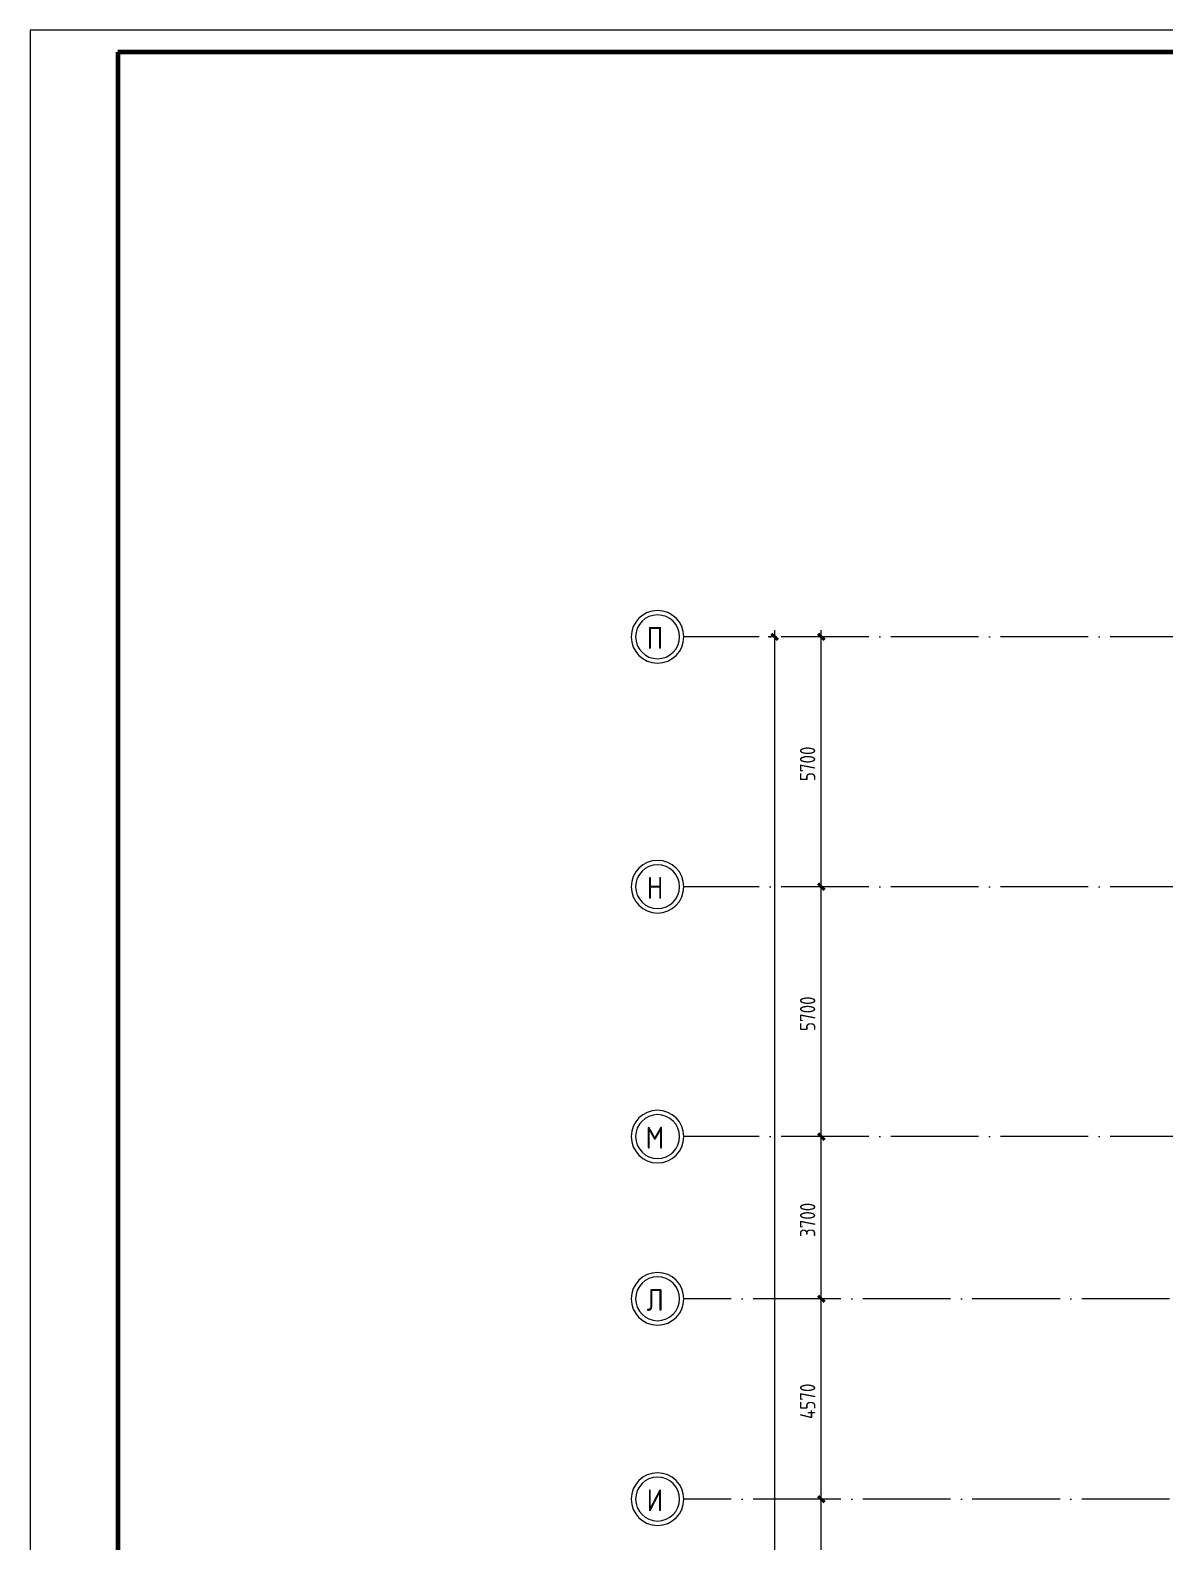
# Model space of a CAD drawing. Header units: millimetres. Extents: x -259809 to 472825, y -397243 to 31861.
# Drawn here: x -87434 to -61583, y -346452 to -311995 of the extents above; entities that cross this region are included whole.
import ezdxf

# ---------------------------------------------------------------- set-up
doc = ezdxf.new("R2010")
doc.units = ezdxf.units.MM
doc.linetypes.add('ADSK_Линия сетки', pattern=[25, 20, -2.5, 0, -2.5])
for name, color, linetype, lineweight in [('Оси', 252, 'Continuous', 9), ('ОФ_рамка', 8, 'Continuous', 60), ('Размеры', 7, 'Continuous', 9)]:
    doc.layers.add(name, color=color, linetype=linetype, lineweight=lineweight)
doc.styles.add('GOST Common_2', font='', dxfattribs={"width": 0.9, "height": 250})
doc.styles.add('GOST Common_4', font='', dxfattribs={"height": 7})
doc.styles.get('GOST Common_2').set_extended_font_data('GOST type B')
doc.styles.get('GOST Common_4').set_extended_font_data('GOST 2.304 type A')

# ---------------------------------------------------------------- blocks, each defined once
blk = doc.blocks.new('А0')
at = {"layer": 'ОФ_рамка', "color": 0, "linetype": 'Continuous', "lineweight": 5, "ltscale": 100}
for points in [[(341068, -309617), (222168, -309617)], [(222168, -309617), (222168, -393717)]]:
    blk.add_lwpolyline(points, dxfattribs=at)
at = {"layer": 'ОФ_рамка', "color": 0, "linetype": 'Continuous', "ltscale": 100}
for points in [[(340568, -310117), (224168, -310117)], [(224168, -310117), (224168, -393217)]]:
    blk.add_lwpolyline(points, dxfattribs=at)
blk = doc.blocks.new('1 этаж')
at = {"layer": 'Оси', "color": 251, "linetype": 'ADSK_Линия сетки', "ltscale": 100, "true_color": 0x636466}
for p, q in [((-806, 26855), (-72528, 26855)), ((-806, 21155), (-72528, 21155)), ((-806, 15455), (-72528, 15455)), ((-26448, 11755), (-72528, 11755)), ((-26448, 7185), (-72528, 7185))]:
    blk.add_line(p, q, dxfattribs=at)
at = {"layer": 'Оси', "color": 251, "lineweight": 20, "true_color": 0x636466}
for centre, radius, start, end in [((-73128, 26855), 600, 90, 270), ((-73128, 26855), 500, 90, 270), ((-73128, 26855), 600, 270, 90), ((-73128, 26855), 500, 270, 90), ((-73128, 21155), 600, 90, 270), ((-73128, 21155), 600, 270, 90), ((-73128, 21155), 500, 90, 270), ((-73128, 21155), 500, 270, 90), ((-73128, 15455), 600, 90, 270), ((-73128, 15455), 500, 90, 270), ((-73128, 15455), 600, 270, 90), ((-73128, 15455), 500, 270, 90), ((-73128, 11755), 600, 90, 270), ((-73128, 11755), 500, 90, 270), ((-73128, 11755), 600, 270, 90), ((-73128, 11755), 500, 270, 90), ((-73128, 7185), 600, 90, 270), ((-73128, 7185), 500, 90, 270), ((-73128, 7185), 600, 270, 90), ((-73128, 7185), 500, 270, 90)]:
    blk.add_arc(centre, radius, start, end, dxfattribs=at)
at = {"layer": 'Размеры', "color": 251, "lineweight": 40, "true_color": 0x636466}
for p, q in [((-70455, 26855), (-70526, 26925)), ((-69393, 26855), (-69464, 26925)), ((-70455, 26855), (-70385, 26784)), ((-69393, 26855), (-69322, 26784)), ((-69393, 21155), (-69464, 21225)), ((-69393, 21155), (-69464, 21225)), ((-69393, 21155), (-69322, 21084)), ((-69393, 21155), (-69322, 21084)), ((-69393, 15455), (-69464, 15525)), ((-69393, 15455), (-69464, 15525)), ((-69393, 15455), (-69322, 15384)), ((-69393, 15455), (-69322, 15384)), ((-69393, 11755), (-69464, 11825)), ((-69393, 11755), (-69464, 11825)), ((-69393, 11755), (-69322, 11684)), ((-69393, 11755), (-69322, 11684)), ((-69393, 7185), (-69464, 7255)), ((-69393, 7185), (-69464, 7255)), ((-69393, 7185), (-69322, 7114)), ((-69393, 7185), (-69322, 7114))]:
    blk.add_line(p, q, dxfattribs=at)
at = {"layer": 'Размеры', "color": 251, "lineweight": 20, "true_color": 0x636466}
for p, q in [((-70455, -20316), (-70455, 27005)), ((-69393, 21155), (-69393, 27005)), ((-70455, 26855), (-70605, 26855)), ((-70455, 26855), (-70405, 26855)), ((-69393, 26855), (-69543, 26855)), ((-69393, 26855), (-69343, 26855)), ((-69393, 21155), (-69543, 21155)), ((-69393, 21155), (-69543, 21155)), ((-69393, 15455), (-69393, 21155)), ((-69393, 21155), (-69343, 21155)), ((-69393, 21155), (-69343, 21155)), ((-69393, 15455), (-69543, 15455)), ((-69393, 15455), (-69543, 15455)), ((-69393, 11755), (-69393, 15455)), ((-69393, 15455), (-69343, 15455)), ((-69393, 15455), (-69343, 15455)), ((-69393, 11755), (-69543, 11755)), ((-69393, 11755), (-69543, 11755)), ((-69393, 7185), (-69393, 11755)), ((-69393, 11755), (-69343, 11755)), ((-69393, 11755), (-69343, 11755)), ((-69393, 7185), (-69543, 7185)), ((-69393, 7185), (-69543, 7185)), ((-69393, 3155), (-69393, 7185)), ((-69393, 7185), (-69343, 7185)), ((-69393, 7185), (-69343, 7185))]:
    blk.add_line(p, q, dxfattribs=at)
at = {"layer": 'Оси', "color": 251, "true_color": 0x636466, "style": 'GOST Common_2', "width": 0.9}
for s, p in [('П', (-73375, 26579)), ('Н', (-73375, 20879)), ('М', (-73399, 15179)), ('Л', (-73378, 11479)), ('И', (-73375, 6909))]:
    blk.add_text(s, height=500, dxfattribs=at).set_placement(p)
at = {"layer": 'Размеры', "color": 251, "lineweight": 20, "true_color": 0x636466, "char_height": 350, "attachment_point": 1, "rotation": 90, "line_spacing_factor": 1.022761, "style": 'GOST Common_4'}
for s, insert, width in [('5700', (-69880, 23563), 1059.58), ('5700', (-69880, 17863), 1059.58), ('3700', (-69880, 13163), 1059.58), ('4570', (-69880, 9013), 1095.38)]:
    blk.add_mtext(s, dxfattribs=dict(at, insert=insert, width=width))

msp = doc.modelspace()

# ---------------------------------------------------------------- block references
msp.add_blockref('1 этаж', (0, -352687))
at = {"layer": 'ОФ_рамка', "color": 0, "lineweight": -2}
msp.add_blockref('А0', (-309602, -2378), dxfattribs=at)

doc.saveas('drawing.dxf')
